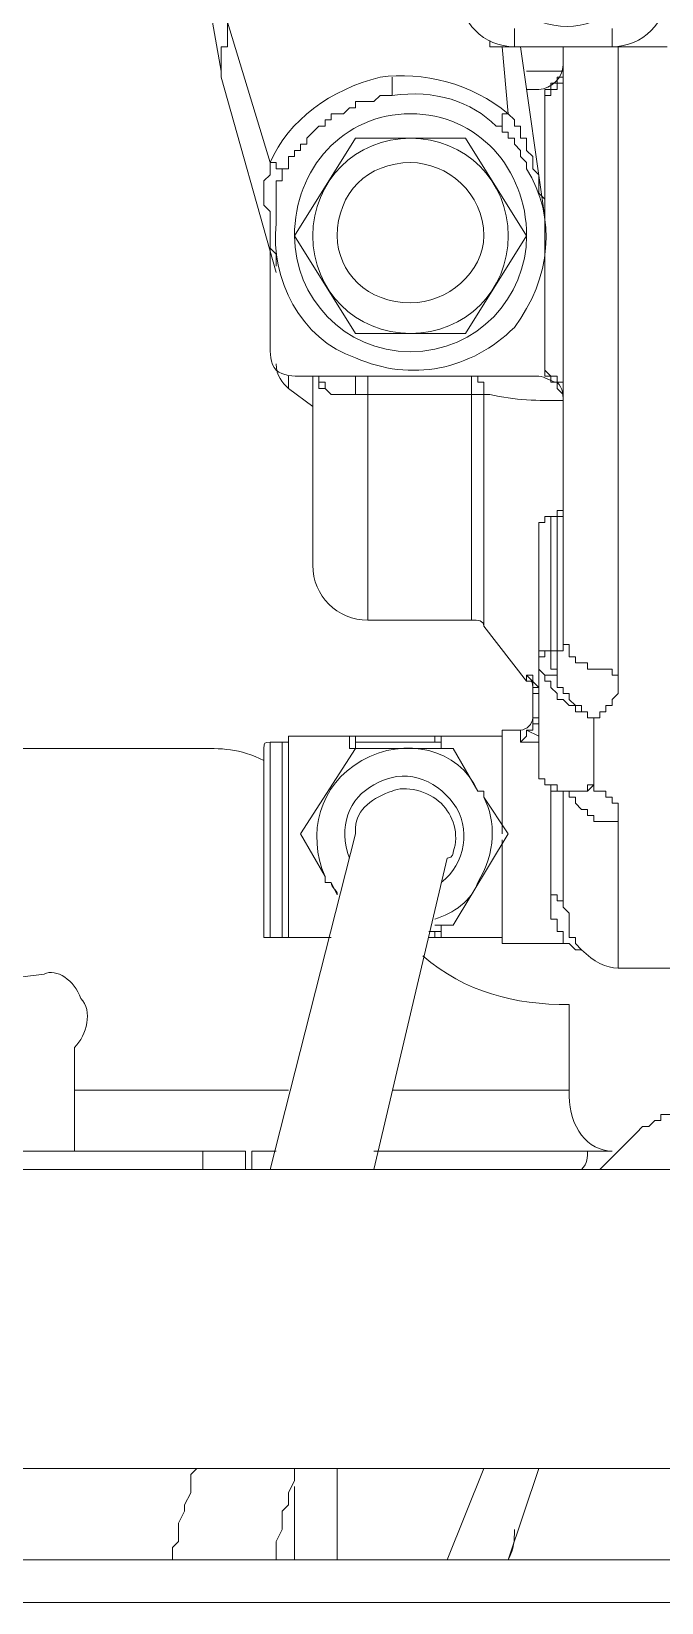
# Model space of a CAD drawing. Header units: millimetres. Extents: x 25083 to 52777, y 24772 to 45779.
# Drawn here: x 49610.7 to 49649, y 36572 to 36667.6 of the extents above; entities that cross this region are included whole.
import ezdxf

# ---------------------------------------------------------------- set-up
doc = ezdxf.new("R2010")
doc.units = ezdxf.units.MM

# ---------------------------------------------------------------- blocks, each defined once
blk = doc.blocks.new('zw$D2F4')
at = {"color": 7, "lineweight": 5}
for points in [[(732.32, 784.682), (724.893, 826.645)], [(732.32, 784.682), (732.32, 786.167), (732.691, 786.167), (732.691, 787.652)], [(732.691, 787.652), (735.291, 779.111)], [(750.145, 786.167), (750.145, 787.281)], [(756.087, 787.281), (756.087, 786.167)], [(748.66, 786.167), (748.66, 786.538)], [(748.66, 786.167), (759.429, 786.167)], [(749.774, 782.082), (749.402, 786.167)], [(750.517, 786.167), (752.002, 775.769)], [(753.116, 786.167), (753.116, 750.145)], [(753.116, 785.053), (753.116, 786.167)], [(756.458, 747.917), (756.458, 786.167)], [(732.32, 784.31), (732.32, 784.682)], [(735.662, 772.427), (732.32, 784.31)], [(742.718, 783.196), (742.718, 784.31)], [(753.116, 785.053), (753.116, 783.939), (752.745, 783.939), (752.745, 783.567), (752.373, 783.567), (752.373, 783.196), (752.002, 783.196)], [(752.002, 783.567), (752.373, 783.567), (752.373, 783.939), (752.745, 783.939), (752.745, 784.31), (753.116, 784.31), (753.116, 784.682)], [(736.034, 778.74), (736.405, 778.74), (736.405, 779.483), (736.776, 779.483), (736.776, 779.854), (737.148, 779.854), (737.148, 780.225), (737.519, 780.225), (737.519, 780.597), (738.262, 781.339), (738.633, 781.339), (738.633, 781.711), (739.004, 781.711), (739.004, 782.082), (739.747, 782.082), (740.118, 782.453), (740.49, 782.453), (740.49, 782.825), (741.604, 782.825), (741.975, 783.196), (742.718, 783.196)], [(750.888, 783.567), (751.631, 783.567)], [(752.002, 783.567), (752.002, 766.114)], [(749.031, 781.339), (749.402, 781.339), (749.402, 782.082), (749.774, 782.082)], [(749.031, 781.339), (749.402, 781.339), (749.402, 780.968), (749.774, 780.968), (749.774, 780.597), (750.145, 780.597), (750.145, 780.225), (750.517, 779.854), (750.517, 779.483), (750.888, 779.111), (750.888, 778.74)], [(749.774, 782.082), (750.145, 781.711), (750.145, 781.339), (750.517, 781.339), (750.517, 780.597), (750.888, 780.597), (750.888, 779.854), (751.259, 779.483), (751.259, 778.74), (751.631, 778.368), (751.631, 777.254), (752.002, 776.883), (752.002, 776.14)], [(740.49, 780.597), (736.776, 774.655)], [(747.174, 780.597), (740.49, 780.597)], [(750.888, 774.655), (747.174, 780.597)], [(735.662, 772.798), (735.662, 773.541), (735.291, 773.912), (735.291, 776.14), (734.919, 776.512), (734.919, 777.997), (735.291, 778.368), (735.291, 779.111)], [(736.034, 778.74), (735.662, 778.74), (735.662, 779.111), (735.291, 779.111)], [(735.662, 775.398), (735.662, 777.997), (736.034, 777.997), (736.034, 778.74)], [(735.291, 767.97), (735.291, 774.655)], [(736.776, 774.655), (740.49, 768.713)], [(747.174, 768.713), (750.888, 774.655)], [(740.49, 768.713), (747.174, 768.713)], [(736.405, 765.371), (736.405, 766.114)], [(751.631, 766.114), (737.148, 766.114)], [(737.89, 766.114), (737.89, 754.601)], [(737.89, 766.114), (737.89, 764.257)], [(738.633, 765.371), (738.633, 765.742), (738.262, 765.742), (738.262, 766.114)], [(738.262, 766.114), (738.262, 765.371), (738.633, 765.371)], [(740.49, 765), (740.49, 766.114), (740.118, 766.114)], [(741.233, 751.259), (741.233, 766.114)], [(747.174, 766.114), (747.917, 766.114)], [(747.546, 766.114), (747.174, 766.114)], [(747.917, 766.114), (747.546, 766.114)], [(747.546, 765), (747.546, 766.114)], [(748.66, 765), (748.288, 765), (748.288, 765.742), (747.917, 765.742), (747.917, 766.114)], [(748.288, 765), (748.288, 765.742), (747.917, 765.742), (747.917, 766.114)], [(752.002, 766.485), (752.373, 766.114), (752.745, 766.114), (752.745, 765.742), (753.116, 765.742), (753.116, 765.371), (753.116, 765), (753.116, 764.257)], [(753.116, 764.628), (753.116, 765), (752.745, 765.371), (752.745, 765.742), (752.373, 765.742), (752.373, 766.114), (752.002, 766.114)], [(737.89, 764.257), (736.405, 765.371)], [(738.633, 765.371), (739.004, 765), (740.49, 765)], [(741.233, 765), (747.546, 765)], [(747.546, 765), (747.546, 751.259)], [(748.288, 765), (747.546, 765)], [(747.546, 765), (748.288, 765)], [(748.288, 750.888), (748.288, 765)], [(753.116, 764.628), (753.116, 757.944)], [(753.116, 764.628), (753.116, 764.257)], [(752.373, 757.572), (752.002, 757.572), (752.002, 757.201), (751.631, 757.201), (751.631, 742.347)], [(751.631, 756.83), (751.631, 757.201), (752.002, 757.201), (752.002, 757.572), (752.373, 757.572)], [(752.373, 749.402), (752.373, 757.572)], [(752.373, 757.572), (752.745, 757.572)], [(752.373, 757.572), (752.745, 757.572)], [(752.745, 757.572), (752.745, 757.944)], [(752.745, 757.944), (753.116, 757.944)], [(752.745, 757.944), (752.745, 757.572)], [(752.745, 757.572), (753.116, 757.572), (753.116, 757.944)], [(752.745, 757.572), (752.745, 748.288)], [(753.116, 757.572), (752.745, 757.572)], [(753.116, 757.572), (753.116, 757.944)], [(753.116, 757.572), (753.116, 757.944)], [(741.233, 751.259), (747.546, 751.259)], [(748.288, 750.888), (750.888, 747.546)], [(752.745, 749.402), (753.116, 749.402), (753.116, 749.774), (753.116, 750.145)], [(756.458, 747.917), (756.087, 747.917), (756.087, 748.288), (754.601, 748.288), (754.601, 748.66), (753.859, 748.66), (753.859, 749.031), (753.487, 749.031), (753.487, 749.774), (753.116, 749.774), (753.116, 750.145)], [(751.631, 748.66), (751.631, 749.031), (752.002, 749.031), (752.002, 749.402), (752.373, 749.402)], [(752.373, 749.402), (751.631, 749.402), (751.631, 749.031)], [(752.745, 749.402), (752.373, 749.402)], [(752.373, 749.402), (752.373, 748.288), (752.745, 748.288)], [(750.888, 747.546), (750.888, 747.917)], [(750.888, 747.917), (751.631, 747.174)], [(751.259, 747.546), (750.888, 747.546), (750.888, 747.917)], [(750.888, 747.917), (751.259, 747.917), (751.259, 747.174), (751.631, 747.174), (751.631, 746.803)], [(752.002, 747.546), (752.002, 747.917), (751.631, 748.288), (751.631, 748.66)], [(752.002, 747.546), (752.002, 747.917), (752.745, 747.917), (752.745, 748.288)], [(752.745, 748.288), (752.745, 747.174), (753.116, 747.174), (753.116, 746.803), (753.487, 746.803), (753.487, 746.432), (753.859, 746.06), (754.23, 746.06), (754.23, 745.689), (754.601, 745.689), (754.601, 745.318), (754.973, 745.318)], [(754.973, 745.318), (755.344, 745.318), (755.344, 745.689), (755.716, 745.689), (755.716, 746.06), (756.087, 746.06), (756.087, 746.432), (756.458, 746.803), (756.458, 747.174), (756.458, 747.917)], [(751.259, 747.546), (751.259, 744.946)], [(751.259, 747.546), (751.259, 746.803), (751.631, 746.803)], [(754.973, 745.318), (754.601, 745.318), (754.601, 745.689), (753.859, 745.689), (753.859, 746.06), (753.487, 746.06), (753.116, 746.432), (752.745, 746.432), (752.745, 746.803), (752.373, 747.174), (752.373, 747.546), (752.002, 747.546)], [(750.888, 744.575), (751.259, 744.575), (751.259, 744.946)], [(751.259, 745.318), (751.631, 745.318)], [(751.631, 744.946), (751.259, 744.946)], [(754.973, 741.233), (754.973, 745.318)], [(736.405, 744.203), (736.405, 731.949)], [(749.402, 744.203), (736.405, 744.203)], [(740.118, 744.203), (740.118, 743.461)], [(740.49, 743.832), (740.49, 744.203)], [(745.318, 743.832), (745.318, 744.203)], [(745.689, 743.461), (745.689, 744.203)], [(749.402, 738.262), (749.402, 744.575)], [(749.402, 744.575), (750.517, 744.575)], [(750.517, 744.575), (750.517, 743.832)], [(750.888, 744.575), (750.888, 744.203), (750.517, 743.832)], [(751.631, 744.203), (751.631, 743.832), (750.517, 743.832)], [(750.888, 744.575), (751.631, 744.203)], [(716.723, 743.461), (730.835, 743.461)], [(734.919, 732.32), (734.919, 743.461)], [(735.291, 731.949), (735.291, 743.832)], [(735.291, 743.832), (736.034, 743.832)], [(736.034, 743.832), (736.034, 731.949)], [(740.49, 743.461), (737.148, 738.262)], [(740.49, 743.832), (740.49, 743.461), (740.118, 743.461)], [(740.118, 743.461), (740.49, 743.461)], [(745.318, 743.832), (740.49, 743.832)], [(746.432, 743.461), (740.49, 743.461)], [(745.318, 743.832), (745.689, 743.832), (745.689, 743.461)], [(747.917, 740.861), (746.432, 743.461)], [(750.517, 743.832), (751.631, 743.832)], [(751.631, 742.347), (751.631, 741.604), (752.002, 741.604), (752.002, 741.233)], [(751.631, 742.347), (751.631, 741.604), (752.002, 741.604), (752.002, 741.233)], [(752.002, 741.233), (752.373, 741.233)], [(752.373, 741.233), (752.002, 741.233)], [(752.002, 741.233), (752.745, 741.233), (752.745, 740.861), (753.859, 740.861), (754.601, 740.861), (754.601, 741.233), (754.973, 741.233)], [(752.373, 741.233), (752.373, 734.548)], [(752.373, 741.233), (752.373, 740.861), (753.116, 740.861)], [(754.973, 741.233), (754.601, 740.861), (753.116, 740.861)], [(754.973, 741.233), (754.973, 740.861), (755.716, 740.861), (755.716, 740.49), (756.087, 740.49), (756.087, 740.118), (756.458, 740.118), (756.458, 739.747), (756.458, 739.004)], [(748.288, 740.49), (748.288, 740.861), (747.917, 740.861)], [(749.774, 738.262), (748.288, 740.49)], [(753.116, 733.805), (753.116, 740.861)], [(753.116, 740.861), (753.487, 740.861), (753.487, 740.49)], [(753.487, 740.49), (753.859, 740.49), (753.859, 740.118), (754.23, 739.747), (754.601, 739.747), (754.601, 739.376), (754.973, 739.376), (754.973, 739.004), (755.344, 739.004), (756.458, 739.004)], [(740.49, 738.262), (735.291, 717.837)], [(737.148, 738.262), (738.633, 735.662)], [(746.432, 732.691), (749.774, 738.262)], [(756.458, 730.092), (756.458, 739.004)], [(749.402, 731.577), (749.402, 737.89)], [(746.06, 736.776), (741.604, 717.837)], [(738.633, 735.662), (738.633, 735.291), (739.004, 735.291)], [(739.004, 735.291), (739.376, 734.548)], [(753.487, 731.577), (753.116, 731.577), (753.116, 732.32), (752.745, 732.32), (752.745, 732.691), (752.745, 733.063), (752.373, 733.063), (752.373, 734.548)], [(753.116, 733.805), (753.116, 734.177), (752.745, 734.177), (752.745, 734.548), (752.373, 734.548)], [(754.23, 731.206), (753.859, 731.577), (753.859, 731.949), (753.487, 731.949), (753.487, 733.063), (753.487, 733.434), (753.116, 733.805)], [(745.318, 732.691), (746.432, 732.691)], [(745.318, 732.32), (745.689, 732.32), (745.689, 732.691)], [(745.689, 731.949), (745.689, 732.691)], [(735.291, 731.949), (736.034, 731.949)], [(736.405, 731.949), (739.004, 731.949)], [(744.946, 732.32), (745.318, 732.32)], [(744.946, 731.949), (749.402, 731.949)], [(745.318, 731.949), (745.318, 732.32)], [(749.402, 731.577), (753.487, 731.577)], [(753.487, 731.577), (753.859, 731.206), (754.23, 731.206)], [(721.551, 729.72), (715.609, 728.978)], [(773.169, 730.092), (756.458, 730.092)], [(753.487, 727.864), (753.487, 722.293)], [(723.407, 718.951), (723.407, 725.264)], [(723.407, 722.665), (736.405, 722.665)], [(742.718, 722.665), (753.487, 722.665)], [(763.885, 722.293), (763.514, 721.922), (761.286, 721.922), (760.915, 721.551), (760.172, 721.551), (759.801, 721.179), (759.058, 721.179), (759.058, 720.808), (758.686, 720.808), (758.315, 720.436), (757.944, 720.436), (757.572, 720.065), (757.201, 719.694), (755.344, 717.837)], [(733.805, 718.951), (711.524, 718.951)], [(731.206, 717.837), (731.206, 718.951)], [(733.805, 717.837), (733.805, 718.951)], [(734.177, 717.837), (734.177, 718.951)], [(734.177, 718.951), (735.662, 718.951)], [(756.087, 718.951), (741.604, 718.951)], [(527.701, 717.837), (948.822, 717.837)], [(529.558, 699.64), (948.822, 699.64)], [(730.835, 699.64), (730.463, 699.269), (730.463, 698.155), (730.092, 697.412), (730.092, 697.041), (729.72, 696.298), (729.72, 695.184), (729.349, 694.813), (729.349, 694.07)], [(736.776, 699.64), (736.776, 698.898), (736.405, 698.155), (736.405, 697.412), (736.034, 697.041), (736.034, 695.927), (735.662, 695.184), (735.662, 694.07)], [(739.376, 699.64), (739.376, 694.07)], [(748.288, 699.64), (746.06, 694.07)], [(751.631, 699.64), (749.774, 694.07)], [(736.776, 698.526), (736.776, 694.07)], [(890.148, 694.07), (527.33, 694.07)], [(650.25, 691.47), (890.148, 691.47)]]:
    blk.add_lwpolyline(points, dxfattribs=at)
for points in [[(746.803, 789.509), (746.803, 787.652), (748.288, 786.167), (750.145, 786.167)], [(750.888, 788.024), (753.116, 786.91), (755.344, 787.281), (756.83, 789.138)], [(756.087, 786.167), (757.944, 786.167), (759.429, 787.652), (759.429, 789.509)], [(732.32, 784.682), (732.32, 784.682), (732.32, 784.31), (732.32, 784.31)], [(735.291, 779.111), (736.405, 781.711), (739.004, 783.567), (741.975, 784.31)], [(741.975, 784.31), (744.575, 784.682), (747.546, 783.939), (749.774, 782.082)], [(753.116, 784.682), (752.373, 784.682), (751.631, 784.682), (750.888, 784.682)], [(751.631, 783.567), (752.373, 783.567), (753.116, 784.31), (753.116, 785.053)], [(753.116, 784.682), (753.116, 784.682), (753.116, 784.682), (753.116, 785.053)], [(742.718, 783.196), (745.318, 783.567), (747.546, 782.825), (749.031, 781.339)], [(752.002, 783.567), (752.002, 783.567), (752.002, 783.567), (752.002, 783.567)], [(750.145, 769.084), (752.373, 772.055), (752.745, 775.769), (750.888, 778.74)], [(752.002, 776.14), (752.002, 776.14), (752.002, 776.14), (752.002, 776.14)], [(735.662, 775.398), (735.291, 772.055), (737.148, 768.342), (740.49, 767.228)], [(740.49, 767.228), (743.832, 765.742), (747.546, 766.485), (750.145, 769.084)], [(735.291, 767.97), (735.291, 767.599), (735.291, 766.856), (735.662, 766.485)], [(735.662, 766.856), (735.662, 766.114), (736.034, 765.742), (736.405, 765.371)], [(735.662, 766.485), (736.034, 766.114), (736.776, 766.114), (737.148, 766.114)], [(752.745, 765.742), (752.373, 765.742), (752.002, 766.114), (751.631, 766.114)], [(752.002, 766.114), (752.002, 766.114), (752.002, 766.114), (752.002, 766.114)], [(753.116, 764.257), (753.116, 765), (753.116, 765.371), (752.745, 765.742)], [(737.89, 763.885), (737.89, 763.885), (737.89, 763.885), (737.89, 764.257)], [(740.49, 765), (740.861, 765), (741.233, 765), (741.233, 765)], [(748.288, 765), (748.288, 765), (748.66, 765), (748.66, 765)], [(748.288, 765), (748.288, 765), (748.288, 765), (748.288, 765)], [(748.66, 765), (750.145, 764.628), (751.631, 764.628), (753.116, 764.628)], [(753.116, 764.628), (753.116, 764.628), (753.116, 764.628), (753.116, 764.628)], [(752.745, 757.572), (752.745, 757.572), (752.745, 757.572), (752.745, 757.572)], [(752.745, 757.572), (752.745, 757.572), (752.745, 757.572), (752.745, 757.572)], [(752.745, 757.572), (752.745, 757.572), (752.745, 757.572), (752.745, 757.572)], [(753.116, 757.944), (753.116, 757.944), (753.116, 757.944), (753.116, 757.944)], [(753.116, 757.944), (753.116, 757.944), (753.116, 757.944), (753.116, 757.944)], [(753.116, 757.944), (753.116, 757.944), (753.116, 757.944), (753.116, 757.944)], [(753.116, 757.944), (753.116, 757.944), (753.116, 757.944), (753.116, 757.944)], [(753.116, 757.944), (753.116, 757.944), (753.116, 757.944), (753.116, 757.944)], [(753.116, 757.944), (753.116, 757.944), (753.116, 757.944), (753.116, 757.944)], [(737.89, 754.601), (737.89, 752.745), (739.376, 751.259), (741.233, 751.259)], [(748.288, 750.888), (748.288, 751.259), (747.917, 751.259), (747.546, 751.259)], [(751.631, 749.031), (751.631, 749.031), (751.631, 749.031), (751.631, 748.66)], [(752.373, 749.402), (752.373, 749.402), (752.373, 749.402), (752.373, 749.402)], [(751.259, 747.174), (751.259, 747.546), (751.259, 747.546), (750.888, 747.546)], [(750.517, 744.575), (750.888, 744.575), (751.259, 744.946), (751.259, 745.318)], [(740.861, 742.718), (743.461, 744.203), (746.803, 743.461), (747.917, 740.861)], [(734.919, 742.718), (733.434, 743.461), (732.32, 743.461), (730.835, 743.461)], [(735.291, 743.832), (734.919, 743.832), (734.919, 743.832), (734.919, 743.461)], [(736.405, 743.832), (736.405, 743.832), (736.034, 743.832), (736.034, 743.832)], [(736.405, 743.461), (736.405, 743.832), (736.405, 743.832), (736.405, 743.832)], [(738.633, 735.662), (737.519, 738.262), (738.262, 741.233), (740.861, 742.718)], [(741.604, 741.233), (743.461, 742.347), (745.318, 741.604), (746.432, 740.118)], [(751.631, 742.347), (751.631, 742.347), (751.631, 742.347), (751.631, 742.347)], [(751.631, 742.347), (751.631, 742.347), (751.631, 742.347), (751.631, 742.347)], [(740.118, 736.776), (739.376, 738.633), (740.118, 740.49), (741.604, 741.233)], [(742.718, 740.861), (743.461, 741.233), (744.946, 740.861), (745.689, 740.118)], [(740.49, 738.633), (740.49, 739.747), (741.604, 740.49), (742.718, 740.861)], [(747.917, 735.291), (749.031, 737.148), (749.031, 739.004), (748.288, 740.49)], [(746.432, 740.118), (747.546, 738.633), (747.174, 736.405), (745.689, 735.291)], [(745.689, 740.118), (746.432, 739.376), (746.803, 738.262), (746.432, 737.148)], [(740.49, 738.633), (740.49, 738.262), (740.49, 738.262), (740.49, 738.262)], [(746.06, 736.776), (746.432, 736.776), (746.432, 737.148), (746.432, 737.148)], [(739.004, 735.291), (739.004, 734.919), (739.376, 734.919), (739.376, 734.548)], [(745.318, 733.063), (746.432, 733.434), (747.546, 734.177), (747.917, 735.291)], [(734.919, 732.32), (734.919, 732.32), (734.919, 731.949), (734.919, 731.949)], [(734.919, 731.949), (734.919, 731.949), (734.919, 731.949), (735.291, 731.949)], [(736.034, 731.949), (736.034, 731.949), (736.405, 731.949), (736.405, 731.949)], [(736.405, 731.949), (736.405, 731.949), (736.405, 732.32), (736.405, 732.32)], [(744.575, 730.835), (747.174, 728.606), (750.145, 727.864), (753.487, 727.864)], [(754.23, 731.206), (754.973, 730.463), (755.716, 730.092), (756.458, 730.092)], [(721.551, 729.72), (722.293, 730.092), (723.407, 729.349), (723.779, 728.235)], [(723.779, 728.235), (724.521, 727.492), (724.15, 726.007), (723.407, 725.264)], [(753.487, 722.293), (753.487, 720.436), (754.601, 718.951), (756.087, 718.951)], [(754.23, 717.837), (754.601, 718.208), (754.601, 718.58), (754.601, 718.951)], [(749.774, 694.07), (750.145, 694.813), (750.145, 695.184), (750.145, 695.927)]]:
    blk.add_open_spline(points, degree=3, dxfattribs=at)
for points in [[(743.832, 782.082), (739.747, 782.082), (736.776, 778.74), (736.776, 774.655), (736.776, 770.941), (739.747, 767.599), (743.832, 767.599), (747.917, 767.599), (750.888, 770.941), (750.888, 774.655), (750.888, 778.74), (747.917, 782.082), (743.832, 782.082)], [(743.832, 780.597), (740.49, 780.597), (737.89, 777.997), (737.89, 774.655), (737.89, 771.313), (740.49, 768.713), (743.832, 768.713), (747.174, 768.713), (749.774, 771.313), (749.774, 774.655), (749.774, 777.997), (747.174, 780.597), (743.832, 780.597)], [(743.832, 779.111), (741.233, 779.111), (739.376, 777.254), (739.376, 774.655), (739.376, 772.427), (741.233, 770.57), (743.832, 770.57), (746.06, 770.57), (748.288, 772.427), (748.288, 774.655), (748.288, 777.254), (746.06, 779.111), (743.832, 779.111)]]:
    blk.add_open_spline(points, degree=3, knots=[0, 0, 0, 0, 1, 1, 1, 2, 2, 2, 3, 3, 3, 4, 4, 4, 4], dxfattribs=at)

msp = doc.modelspace()

# ---------------------------------------------------------------- block references
msp.add_blockref('zw$D2F4', (48889.923, 35880.503))

doc.saveas('drawing.dxf')
